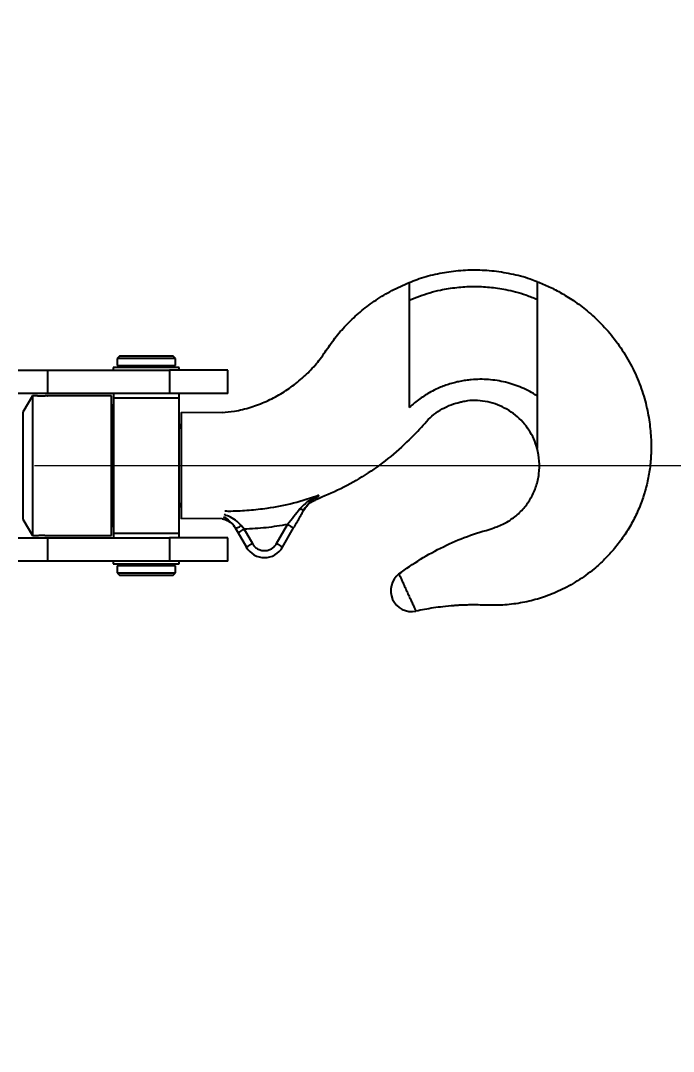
# Model space of a CAD drawing. Header units: centimetres. Extents: x 470464 to 524273, y 49611 to 59074.
# Drawn here: x 505757.19 to 505785.25, y 50185.69 to 50229.98 of the extents above; entities that cross this region are included whole.
import ezdxf

# ---------------------------------------------------------------- set-up
doc = ezdxf.new("R2010")
doc.units = ezdxf.units.CM
doc.header["$MEASUREMENT"] = 0
doc.layers.add('A-ANNO-REVC-01', color=1, linetype='Continuous', lineweight=15, true_color=0xff0000, plot=False)
doc.layers.add('vinç', color=7, linetype='Continuous')
doc.styles.add('BARIŞ BABUR-3', font='arial.ttf')
doc.dimstyles.new('AAA_A4 BVS STANDART', dxfattribs={"dimscale": 12, "dimtxt": 1.8, "dimasz": 1.6, "dimexe": 0.18, "dimexo": 0.0625, "dimgap": 0.09, "dimtad": 1, "dimtoh": 1, "dimdec": 0, "dimzin": 9, "dimdsep": 46, "dimtxsty": 'BARIŞ BABUR-3', "dimcen": 0.09, "dimclrd": 1, "dimclre": 1, "dimclrt": 2, "dimadec": 0, "dimazin": 0, "dimtfac": 1, "dimtdec": 0, "dimtofl": 0, "dimtmove": 0, "dimatfit": 3, "dimfxl": 1, "dimtolj": 1, "dimtzin": 0, "dimlwd": 9, "dimlwe": 9, "dimarcsym": 0})

# ---------------------------------------------------------------- blocks, each defined once
blk = doc.blocks.new('*D249')
at = {"layer": 'A-ANNO-REVC-01', "color": 1, "lineweight": 9, "transparency": 16777216}
for p, q in [((505595.928, 58147.11), (505917.174, 58147.11)), ((505915.734, 50109.91), (505915.734, 58134.31)), ((505595.928, 50097.11), (505917.174, 50097.11))]:
    blk.add_line(p, q, dxfattribs=at)
at = {"layer": 'A-ANNO-REVC-01', "color": 1, "transparency": 16777216}
for points in [[(505917.868, 58134.31), (505913.601, 58134.31), (505915.734, 58147.11)], [(505913.601, 50109.91), (505917.868, 50109.91), (505915.734, 50097.11)]]:
    blk.add_solid(points, dxfattribs=at)
at = {"layer": 'Defpoints', "color": 0, "transparency": 16777216}
for p in [(505595.428, 58147.11), (505915.734, 58147.11), (505595.428, 50097.11)]:
    blk.add_point(p, dxfattribs=at)
at = {"layer": 'A-ANNO-REVC-01', "color": 2, "transparency": 16777216, "insert": (505906.243, 54122.11), "char_height": 14.4, "attachment_point": 5, "rotation": 90, "style": 'BARIŞ BABUR-3'}
blk.add_mtext('\\A1;YÜRÜME YOLU BOYU : 8050', dxfattribs=at)
blk = doc.blocks.new('*D251')
at = {"layer": 'A-ANNO-REVC-01', "color": 1, "lineweight": 9, "transparency": 16777216}
for p, q in [((505757.792, 50210.86), (505885.137, 50210.86)), ((505883.697, 50198.06), (505883.697, 50109.91)), ((505595.928, 50097.11), (505885.137, 50097.11))]:
    blk.add_line(p, q, dxfattribs=at)
at = {"layer": 'A-ANNO-REVC-01', "color": 1, "transparency": 16777216}
for points in [[(505885.831, 50198.06), (505881.564, 50198.06), (505883.697, 50210.86)], [(505881.564, 50109.91), (505885.831, 50109.91), (505883.697, 50097.11)]]:
    blk.add_solid(points, dxfattribs=at)
at = {"layer": 'Defpoints', "color": 0, "transparency": 16777216}
for p in [(505757.292, 50210.86), (505595.428, 50097.11), (505883.697, 50097.11)]:
    blk.add_point(p, dxfattribs=at)
at = {"layer": 'A-ANNO-REVC-01', "color": 2, "transparency": 16777216, "insert": (505875.748, 50153.985), "char_height": 14.4, "attachment_point": 5, "rotation": 90, "style": 'BARIŞ BABUR-3'}
blk.add_mtext('\\A1;114', dxfattribs=at)
blk = doc.blocks.new('*D252')
at = {"layer": 'A-ANNO-REVC-01', "color": 1, "lineweight": 9, "transparency": 16777216}
for p, q in [((505757.792, 58002.66), (505885.137, 58002.66)), ((505883.697, 50223.66), (505883.697, 57989.86)), ((505757.792, 50210.86), (505885.137, 50210.86))]:
    blk.add_line(p, q, dxfattribs=at)
at = {"layer": 'A-ANNO-REVC-01', "color": 1, "transparency": 16777216}
for points in [[(505885.831, 57989.86), (505881.564, 57989.86), (505883.697, 58002.66)], [(505881.564, 50223.66), (505885.831, 50223.66), (505883.697, 50210.86)]]:
    blk.add_solid(points, dxfattribs=at)
at = {"layer": 'Defpoints', "color": 0, "transparency": 16777216}
for p in [(505757.292, 58002.66), (505883.697, 58002.66), (505757.292, 50210.86)]:
    blk.add_point(p, dxfattribs=at)
at = {"layer": 'A-ANNO-REVC-01', "color": 2, "transparency": 16777216, "insert": (505874.112, 54115.56), "char_height": 14.4, "attachment_point": 5, "rotation": 90, "style": 'BARIŞ BABUR-3'}
blk.add_mtext('\\A1;KANCA GEZME MESAFESİ: 7792', dxfattribs=at)
blk = doc.blocks.new('tdfsdyutydstmfktnfchjtdhasr')
at = {"color": 2, "linetype": 'Continuous', "lineweight": 25}
for p, q in [((406498.089, 69066.449), (406498.089, 69067.699)), ((406499.089, 69067.699), (406499.089, 69066.449)), ((406499.889, 69067.499), (406499.189, 69067.095)), ((406502.189, 69067.499), (406499.889, 69067.499)), ((406504.489, 69067.499), (406502.189, 69067.499)), ((406505.189, 69067.095), (406504.489, 69067.499)), ((406505.289, 69066.449), (406505.289, 69067.699)), ((406506.289, 69067.699), (406506.289, 69066.449)), ((406502.189, 69067.095), (406499.189, 69067.095)), ((406499.189, 69067.095), (406499.189, 69066.946)), ((406505.189, 69067.095), (406502.189, 69067.095)), ((406505.189, 69066.946), (406505.189, 69067.095)), ((406499.089, 69066.449), (406498.089, 69066.449)), ((406498.089, 69061.199), (406498.089, 69066.449)), ((406499.089, 69066.449), (406499.089, 69061.199)), ((406499.189, 69066.452), (406499.189, 69063.699)), ((406505.189, 69063.699), (406505.189, 69066.452)), ((406506.289, 69066.449), (406505.289, 69066.449)), ((406505.289, 69061.199), (406505.289, 69066.449)), ((406506.289, 69066.449), (406506.289, 69061.199)), ((406497.589, 69063.449), (406497.489, 69063.349)), ((406497.589, 69063.449), (406497.589, 69060.949)), ((406497.889, 69063.449), (406497.589, 69063.449)), ((406497.889, 69060.949), (406497.889, 69063.449)), ((406497.969, 69063.616), (406497.969, 69060.782)), ((406498.089, 69063.616), (406497.969, 69063.616)), ((406499.089, 69063.599), (406499.289, 69063.599)), ((406499.189, 69063.699), (406502.189, 69063.699)), ((406499.289, 69063.599), (406499.289, 69060.799)), ((406499.289, 69063.599), (406505.089, 69063.599)), ((406499.589, 69063.699), (406499.589, 69063.659)), ((406504.789, 69063.659), (406499.589, 69063.659)), ((406502.189, 69063.699), (406505.189, 69063.699)), ((406504.789, 69063.659), (406504.789, 69063.699)), ((406505.089, 69060.799), (406505.089, 69063.599)), ((406505.089, 69063.599), (406505.289, 69063.599)), ((406506.409, 69063.616), (406506.289, 69063.616)), ((406506.409, 69060.782), (406506.409, 69063.616)), ((406506.489, 69063.449), (406506.489, 69060.949)), ((406506.789, 69063.449), (406506.489, 69063.449)), ((406506.789, 69060.949), (406506.789, 69063.449)), ((406506.889, 69063.349), (406506.789, 69063.449)), ((406497.489, 69063.349), (406497.489, 69061.049)), ((406497.969, 69063.349), (406497.889, 69063.349)), ((406506.489, 69063.349), (406506.409, 69063.349)), ((406506.889, 69061.049), (406506.889, 69063.349)), ((406499.089, 69061.199), (406498.089, 69061.199)), ((406498.089, 69058.699), (406498.089, 69061.199)), ((406499.089, 69058.699), (406499.089, 69061.199)), ((406506.289, 69061.199), (406505.289, 69061.199)), ((406505.289, 69058.699), (406505.289, 69061.199)), ((406506.289, 69058.699), (406506.289, 69061.199)), ((406497.489, 69061.049), (406497.589, 69060.949)), ((406497.589, 69060.949), (406497.889, 69060.949)), ((406497.889, 69061.049), (406497.969, 69061.049)), ((406497.969, 69060.782), (406498.089, 69060.782)), ((406499.289, 69060.799), (406499.089, 69060.799)), ((406505.089, 69060.799), (406499.289, 69060.799)), ((406505.289, 69060.799), (406505.089, 69060.799)), ((406506.289, 69060.782), (406506.409, 69060.782)), ((406506.409, 69061.049), (406506.489, 69061.049)), ((406506.489, 69060.949), (406506.789, 69060.949)), ((406506.789, 69060.949), (406506.889, 69061.049)), ((406498.089, 69058.699), (406499.089, 69058.699)), ((406505.289, 69058.699), (406506.289, 69058.699)), ((406499.306, 69058.254), (406498.689, 69057.898)), ((406499.516, 69058.376), (406499.306, 69058.254)), ((406499.456, 69057.994), (406499.613, 69058.114)), ((406499.456, 69057.994), (406498.839, 69057.639)), ((406498.689, 69056.34), (406499.512, 69055.864)), ((406498.839, 69056.599), (406499.662, 69056.124)), ((406504.931, 69048.625), (406504.919, 69048.69))]:
    blk.add_line(p, q, dxfattribs=at)
at = {"color": 2, "linetype": 'Continuous', "lineweight": 25, "flags": 128}
for points in [[(406498.689, 69057.898), (406498.692, 69057.893), (406498.701, 69057.879), (406498.715, 69057.855), (406498.733, 69057.822), (406498.756, 69057.783), (406498.782, 69057.738), (406498.81, 69057.689), (406498.839, 69057.639)], [(406498.839, 69056.599), (406498.81, 69056.549), (406498.782, 69056.5), (406498.756, 69056.455), (406498.733, 69056.416), (406498.715, 69056.383), (406498.701, 69056.359), (406498.692, 69056.345), (406498.689, 69056.34)]]:
    blk.add_lwpolyline(points, dxfattribs=at)
at = {"color": 2, "linetype": 'Continuous', "lineweight": 25}
for centre, radius, start, end in [((406499.649, 69063.659), 0.06, 180, 270), ((406504.729, 69063.659), 0.06, 270, 360), ((406500.389, 69060.999), 0.3, 270, 318.1897), ((406503.989, 69060.999), 0.3, 221.8103, 270), ((406499.139, 69057.119), 0.9, 120, 240), ((406496.821, 69050.79), 0.902, 37.5914, 191.6654)]:
    blk.add_arc(centre, radius, start, end, dxfattribs=at)
for points, knots in [([(406499.189, 69066.946), (406499.189, 69066.947), (406499.189, 69066.95), (406499.191, 69066.927), (406499.194, 69066.879), (406499.198, 69066.809), (406499.2, 69066.745), (406499.2, 69066.708), (406499.2, 69066.699)], [0, 0, 0, 0, 0.073029, 0.286889, 0.501024, 0.715805, 0.930606, 1, 1, 1, 1]), ([(406505.179, 69066.699), (406505.179, 69066.727), (406505.18, 69066.783), (406505.183, 69066.858), (406505.186, 69066.914), (406505.189, 69066.946), (406505.189, 69066.946), (406505.189, 69066.946)], [0, 0, 0, 0, 0.214331, 0.428641, 0.643425, 0.858508, 1, 1, 1, 1]), ([(406499.2, 69066.699), (406499.199, 69066.671), (406499.199, 69066.615), (406499.196, 69066.54), (406499.192, 69066.484), (406499.189, 69066.452), (406499.189, 69066.452), (406499.189, 69066.452)], [0, 0, 0, 0, 0.214331, 0.428641, 0.643425, 0.858508, 1, 1, 1, 1]), ([(406505.189, 69066.452), (406505.189, 69066.451), (406505.189, 69066.448), (406505.187, 69066.471), (406505.184, 69066.519), (406505.18, 69066.589), (406505.179, 69066.653), (406505.179, 69066.69), (406505.179, 69066.699)], [0, 0, 0, 0, 0.073029, 0.286889, 0.501024, 0.715805, 0.930606, 1, 1, 1, 1]), ([(406502.189, 69060.699), (406502.068, 69060.699), (406501.821, 69060.699), (406501.46, 69060.699), (406501.105, 69060.699), (406500.777, 69060.699), (406500.47, 69060.699), (406500.232, 69060.699), (406500.063, 69060.699), (406499.962, 69060.699), (406499.915, 69060.699), (406499.92, 69060.699), (406499.922, 69060.699)], [0, 0, 0, 0, 0.106313, 0.215691, 0.32651, 0.440344, 0.557, 0.677228, 0.770341, 0.866105, 0.959242, 1, 1, 1, 1]), ([(406504.456, 69060.699), (406504.457, 69060.699), (406504.462, 69060.699), (406504.404, 69060.699), (406504.289, 69060.699), (406504.121, 69060.699), (406503.895, 69060.699), (406503.594, 69060.699), (406503.236, 69060.699), (406502.839, 69060.699), (406502.489, 69060.699), (406502.269, 69060.699), (406502.189, 69060.699)], [0, 0, 0, 0, 0.049839, 0.148432, 0.250329, 0.342669, 0.437403, 0.560556, 0.687204, 0.807211, 0.930503, 1, 1, 1, 1]), ([(406499.997, 69058.884), (406499.98, 69058.854), (406499.914, 69058.741), (406499.797, 69058.599), (406499.648, 69058.46), (406499.559, 69058.404), (406499.516, 69058.376)], [0, 0, 0, 0, 0.154002, 0.592176, 0.799442, 1, 1, 1, 1]), ([(406499.613, 69058.114), (406499.694, 69058.192), (406499.862, 69058.353), (406500.004, 69058.617), (406500.068, 69058.791), (406500.093, 69058.857)], [0, 0, 0, 0, 0.367668, 0.760497, 1, 1, 1, 1]), ([(406499.912, 69058.93), (406499.907, 69058.909), (406499.893, 69058.843), (406499.851, 69058.743), (406499.793, 69058.638), (406499.732, 69058.553), (406499.688, 69058.502), (406499.672, 69058.487), (406499.669, 69058.484)], [0, 0, 0, 0, 0.093239, 0.2878914, 0.4898476, 0.7070999, 0.9475188, 1, 1, 1, 1]), ([(406500.243, 69058.816), (406500.242, 69058.73), (406500.237, 69058.383), (406500.274, 69057.778), (406500.374, 69056.878), (406500.567, 69055.867), (406500.805, 69055.138), (406500.924, 69054.776)], [0, 0, 0, 0, 0.062637, 0.252155, 0.441285, 0.722661, 1, 1, 1, 1]), ([(406504.473, 69058.935), (406504.489, 69058.761), (406504.528, 69058.345), (406504.691, 69057.71), (406504.94, 69057.041), (406505.264, 69056.415), (406505.655, 69055.833), (406506.114, 69055.3), (406506.634, 69054.815), (406507.229, 69054.411), (406507.818, 69053.986), (406508.362, 69053.49), (406508.866, 69052.939), (406509.322, 69052.324), (406509.732, 69051.645), (406509.946, 69051.151), (406510.055, 69050.899)], [0, 0, 0, 0, 0.052108, 0.124196, 0.194802, 0.26452, 0.333883, 0.403411, 0.473656, 0.545211, 0.617496, 0.690284, 0.764171, 0.839835, 0.918092, 1, 1, 1, 1]), ([(406499.306, 69058.254), (406499.308, 69058.25), (406499.312, 69058.243), (406499.347, 69058.182), (406499.397, 69058.097), (406499.436, 69058.029), (406499.456, 69057.994)], [0, 0, 0, 0, 0.249999, 0.499998, 0.749999, 1, 1, 1, 1]), ([(406499.516, 69058.376), (406499.513, 69058.368), (406499.507, 69058.353), (406499.53, 69058.283), (406499.566, 69058.2), (406499.597, 69058.143), (406499.613, 69058.114)], [0, 0, 0, 0, 0.279659, 0.559316, 0.779657, 1, 1, 1, 1]), ([(406499.516, 69058.376), (406499.561, 69058.403), (406499.616, 69058.436), (406499.66, 69058.477), (406499.668, 69058.485)], [0, 0, 0, 0, 0.806942, 1, 1, 1, 1]), ([(406498.839, 69057.639), (406498.797, 69057.61), (406498.71, 69057.55), (406498.614, 69057.422), (406498.553, 69057.275), (406498.533, 69057.119), (406498.553, 69056.963), (406498.614, 69056.816), (406498.71, 69056.688), (406498.797, 69056.629), (406498.839, 69056.599)], [0, 0, 0, 0, 0.122833, 0.25, 0.377167, 0.5, 0.622833, 0.75, 0.877167, 1, 1, 1, 1]), ([(406499.662, 69056.124), (406499.611, 69056.431), (406499.507, 69057.05), (406499.473, 69057.678), (406499.456, 69057.994)], [0, 0, 0, 0, 0.494753, 1, 1, 1, 1]), ([(406499.662, 69056.124), (406499.643, 69056.09), (406499.604, 69056.022), (406499.554, 69055.936), (406499.519, 69055.876), (406499.515, 69055.868), (406499.512, 69055.864)], [0, 0, 0, 0, 0.250001, 0.500002, 0.750001, 1, 1, 1, 1]), ([(406499.512, 69055.864), (406499.66, 69055.779), (406499.954, 69055.609), (406500.223, 69055.454), (406500.357, 69055.377)], [0, 0, 0, 0, 0.501323, 1, 1, 1, 1]), ([(406500.332, 69055.593), (406500.224, 69055.679), (406500.009, 69055.85), (406499.778, 69056.033), (406499.662, 69056.124)], [0, 0, 0, 0, 0.497978, 1, 1, 1, 1]), ([(406500.332, 69055.593), (406500.325, 69055.569), (406500.312, 69055.519), (406500.311, 69055.455), (406500.325, 69055.404), (406500.346, 69055.386), (406500.357, 69055.377)], [0, 0, 0, 0, 0.2499993, 0.499996, 0.7499931, 1, 1, 1, 1]), ([(406500.323, 69055.396), (406500.408, 69055.337), (406500.578, 69055.218), (406500.669, 69055.031), (406500.714, 69054.938)], [0, 0, 0, 0, 0.5, 1, 1, 1, 1]), ([(406500.924, 69054.776), (406500.843, 69054.93), (406500.724, 69055.158), (406500.518, 69055.426), (406500.393, 69055.538), (406500.332, 69055.593)], [0, 0, 0, 0, 0.512082, 0.759745, 1, 1, 1, 1]), ([(406500.357, 69055.377), (406500.415, 69055.338), (406500.535, 69055.26), (406500.732, 69055.064), (406500.846, 69054.892), (406500.924, 69054.776)], [0, 0, 0, 0, 0.2384906, 0.4850993, 1, 1, 1, 1]), ([(406503.296, 69050.899), (406503.022, 69051.197), (406502.475, 69051.791), (406501.779, 69052.782), (406501.175, 69053.827), (406500.868, 69054.567), (406500.714, 69054.938)], [0, 0, 0, 0, 0.251608, 0.501703, 0.750962, 1, 1, 1, 1]), ([(406500.924, 69054.776), (406500.891, 69054.802), (406500.825, 69054.854), (406500.739, 69054.919), (406500.724, 69054.93), (406500.714, 69054.938)], [0, 0, 0, 0, 0.2433577, 0.4921752, 1, 1, 1, 1]), ([(406497.536, 69051.34), (406497.53, 69051.338), (406497.519, 69051.333), (406497.431, 69051.293), (406497.304, 69051.234), (406497.14, 69051.159), (406496.95, 69051.072), (406496.741, 69050.976), (406496.527, 69050.878), (406496.399, 69050.82), (406496.335, 69050.79)], [0, 0, 0, 0, 0.128776, 0.256649, 0.379426, 0.498154, 0.620711, 0.746392, 0.873112, 1, 1, 1, 1]), ([(406497.536, 69051.34), (406497.753, 69051.035), (406498.187, 69050.424), (406498.72, 69049.435), (406499.178, 69048.407), (406499.428, 69047.508), (406499.68, 69046.809), (406499.981, 69046.351), (406500.355, 69045.96), (406500.799, 69045.648), (406501.299, 69045.426), (406501.836, 69045.304), (406502.39, 69045.284), (406502.749, 69045.361), (406502.928, 69045.399)], [0, 0, 0, 0, 0.126973, 0.253665, 0.380361, 0.507344, 0.569858, 0.631118, 0.691739, 0.752417, 0.813851, 0.875907, 0.938071, 1, 1, 1, 1]), ([(406496.335, 69050.79), (406496.277, 69050.764), (406496.162, 69050.711), (406496.037, 69050.654), (406495.953, 69050.615), (406495.942, 69050.61), (406495.937, 69050.608)], [0, 0, 0, 0, 0.25273, 0.500714, 0.745609, 1, 1, 1, 1]), ([(406510.094, 69045.399), (406510.024, 69045.226), (406509.878, 69044.863), (406509.592, 69044.315), (406509.228, 69043.74), (406508.77, 69043.145), (406508.205, 69042.549), (406507.53, 69041.983), (406506.763, 69041.481), (406505.937, 69041.074), (406505.097, 69040.779), (406504.28, 69040.595), (406503.512, 69040.505), (406502.803, 69040.492), (406502.143, 69040.536), (406501.512, 69040.646), (406500.893, 69040.814), (406500.285, 69041.042), (406499.7, 69041.331), (406499.146, 69041.672), (406498.633, 69042.061), (406498.167, 69042.488), (406497.688, 69043.015), (406497.23, 69043.646), (406496.828, 69044.379), (406496.534, 69045.108), (406496.329, 69045.846), (406496.212, 69046.584), (406496.177, 69047.314), (406496.21, 69047.896), (406496.206, 69048.318), (406496.198, 69048.579), (406496.187, 69048.789), (406496.168, 69049.075), (406496.134, 69049.43), (406496.078, 69049.851), (406496.014, 69050.238), (406495.963, 69050.486), (406495.937, 69050.608)], [0, 0, 0, 0, 0.024162, 0.050625, 0.079821, 0.112137, 0.147613, 0.18585, 0.225888, 0.266045, 0.304681, 0.340831, 0.374132, 0.404596, 0.432478, 0.459608, 0.48731, 0.515343, 0.543521, 0.57163, 0.599429, 0.626709, 0.653271, 0.691431, 0.727411, 0.761193, 0.792909, 0.82628, 0.85765, 0.887283, 0.901743, 0.912241, 0.921049, 0.928869, 0.949331, 0.967203, 0.983865, 1, 1, 1, 1]), ([(406503.297, 69050.9), (406503.372, 69050.824), (406503.546, 69050.647), (406503.834, 69050.377), (406504.172, 69050.093), (406504.461, 69049.756), (406504.687, 69049.388), (406504.851, 69049.013), (406504.909, 69048.748), (406504.935, 69048.626)], [0, 0, 0, 0, 0.115601, 0.270073, 0.420724, 0.568075, 0.717696, 0.870092, 1, 1, 1, 1]), ([(406507.143, 69050.899), (406506.067, 69050.899), (406505.585, 69050.899), (406505.052, 69050.899), (406504.776, 69050.899), (406504.689, 69050.899)], [0, 0, 0, 0, 0.498825, 0.841858, 1, 1, 1, 1]), ([(406505.189, 69045.399), (406505.253, 69045.504), (406505.382, 69045.715), (406505.54, 69046.049), (406505.673, 69046.397), (406505.776, 69046.755), (406505.85, 69047.121), (406505.893, 69047.49), (406505.906, 69047.861), (406505.89, 69048.189), (406505.856, 69048.476), (406505.814, 69048.72), (406505.757, 69048.965), (406505.688, 69049.204), (406505.605, 69049.437), (406505.499, 69049.694), (406505.37, 69049.955), (406505.218, 69050.217), (406505.06, 69050.451), (406504.886, 69050.68), (406504.756, 69050.825), (406504.689, 69050.899)], [0, 0, 0, 0, 0.0618368, 0.1249594, 0.18642, 0.2498408, 0.3125977, 0.3748777, 0.4371002, 0.4996888, 0.5407925, 0.5824989, 0.6248132, 0.6675437, 0.7079679, 0.7495756, 0.8074117, 0.8548845, 0.9020331, 0.9496328, 1, 1, 1, 1]), ([(406509.296, 69050.899), (406509.21, 69050.899), (406509.031, 69050.899), (406508.765, 69050.899), (406508.491, 69050.899), (406508.143, 69050.899), (406507.689, 69050.899), (406507.333, 69050.899), (406507.143, 69050.899)], [0, 0, 0, 0, 0.120073, 0.24913, 0.368421, 0.499937, 0.73232, 1, 1, 1, 1]), ([(406510.055, 69050.899), (406510.054, 69050.899), (406510.053, 69050.899), (406510.045, 69050.899), (406510.035, 69050.899), (406510.027, 69050.899), (406510.015, 69050.899), (406509.979, 69050.899), (406509.932, 69050.899), (406509.859, 69050.899), (406509.767, 69050.899), (406509.663, 69050.899), (406509.55, 69050.899), (406509.425, 69050.899), (406509.339, 69050.899), (406509.296, 69050.899)], [0, 0, 0, 0, 0.1371, 0.285135, 0.358829, 0.436885, 0.504576, 0.53737, 0.567451, 0.629463, 0.691247, 0.753118, 0.836336, 0.917464, 1, 1, 1, 1]), ([(406509.296, 69050.899), (406509.357, 69050.754), (406509.48, 69050.461), (406509.626, 69050.01), (406509.76, 69049.476), (406509.86, 69048.857), (406509.894, 69048.269), (406509.886, 69047.798), (406509.861, 69047.446), (406509.819, 69047.094), (406509.754, 69046.721), (406509.66, 69046.314), (406509.525, 69045.863), (406509.404, 69045.559), (406509.34, 69045.399)], [0, 0, 0, 0, 0.0834642, 0.1683545, 0.250992, 0.3757458, 0.5001396, 0.5627745, 0.6255029, 0.6871822, 0.7506497, 0.8263177, 0.908875, 1, 1, 1, 1]), ([(406510.084, 69045.403), (406510.125, 69045.503), (406510.273, 69045.864), (406510.436, 69046.518), (406510.568, 69047.347), (406510.603, 69048.175), (406510.553, 69048.989), (406510.412, 69049.786), (406510.243, 69050.425), (406510.092, 69050.784), (406510.045, 69050.895)], [0, 0, 0, 0, 0.057283, 0.20846, 0.357798, 0.50462, 0.648998, 0.792279, 0.935707, 1, 1, 1, 1]), ([(406502.928, 69045.399), (406503.067, 69045.443), (406503.344, 69045.532), (406503.725, 69045.744), (406504.071, 69046.009), (406504.372, 69046.329), (406504.624, 69046.694), (406504.816, 69047.095), (406504.941, 69047.522), (406504.995, 69047.96), (406504.993, 69048.332), (406504.947, 69048.55), (406504.931, 69048.625)], [0, 0, 0, 0, 0.104542, 0.208023, 0.311646, 0.416446, 0.522349, 0.628568, 0.734744, 0.840413, 0.944929, 1, 1, 1, 1]), ([(406505.189, 69045.399), (406505.12, 69045.399), (406504.981, 69045.399), (406504.803, 69045.399), (406504.662, 69045.399), (406504.562, 69045.399), (406504.459, 69045.399), (406504.326, 69045.399), (406504.164, 69045.399), (406503.983, 69045.399), (406503.812, 69045.399), (406503.634, 69045.399), (406503.481, 69045.399), (406503.323, 69045.399), (406503.197, 69045.399), (406503.107, 69045.399), (406503.047, 69045.399), (406502.99, 69045.399), (406502.94, 69045.399), (406502.932, 69045.399), (406502.928, 69045.399)], [0, 0, 0, 0, 0.062416, 0.125282, 0.15508, 0.188031, 0.216245, 0.250909, 0.313267, 0.375757, 0.438479, 0.500513, 0.583923, 0.666222, 0.749883, 0.795796, 0.837257, 0.874987, 0.937179, 1, 1, 1, 1]), ([(406506.809, 69045.399), (406506.28, 69045.399), (406506.194, 69045.399), (406506.072, 69045.399), (406505.959, 69045.399), (406505.854, 69045.399), (406505.731, 69045.399), (406505.611, 69045.399), (406505.477, 69045.399), (406505.342, 69045.399), (406505.239, 69045.399), (406505.189, 69045.399)], [0, 0, 0, 0, 0.1116868, 0.2171717, 0.3166122, 0.4101884, 0.4981766, 0.6497147, 0.7496141, 0.8800688, 1, 1, 1, 1]), ([(406509.34, 69045.399), (406509.259, 69045.399), (406509.094, 69045.399), (406508.85, 69045.399), (406508.602, 69045.399), (406508.342, 69045.399), (406508.057, 69045.399), (406507.749, 69045.399), (406507.418, 69045.399), (406507.103, 69045.399), (406506.898, 69045.399), (406506.809, 69045.399)], [0, 0, 0, 0, 0.097306, 0.196555, 0.293266, 0.389909, 0.501068, 0.625745, 0.750017, 0.891626, 1, 1, 1, 1]), ([(406510.094, 69045.399), (406510.09, 69045.399), (406510.084, 69045.399), (406510.047, 69045.399), (406509.999, 69045.399), (406509.885, 69045.399), (406509.778, 69045.399), (406509.663, 69045.399), (406509.534, 69045.399), (406509.409, 69045.399), (406509.34, 69045.399)], [0, 0, 0, 0, 0.248707, 0.32686, 0.497524, 0.623434, 0.748597, 0.77017, 0.874321, 1, 1, 1, 1])]:
    blk.add_open_spline(points, degree=3, knots=knots, dxfattribs=at)
at = {"layer": 'vinç', "color": 2}
for p, q in [((406499.912, 69058.93), (406499.92, 69060.699)), ((406504.473, 69058.935), (406504.456, 69060.699))]:
    blk.add_line(p, q, dxfattribs=at)

msp = doc.modelspace()

# ---------------------------------------------------------------- block references
at = {"layer": 'vinç', "color": 2, "rotation": 90}
msp.add_blockref('tdfsdyutydstmfktnfchjtdhasr', (574824.791, -356291.33), dxfattribs=at)

# ---------------------------------------------------------------- dimensions: what is measured, and where the dimension line sits
at = {"layer": 'A-ANNO-REVC-01', "color": 6}
for base, p1, p2, text, override, picture, middle in [((505915.734, 58147.11), (505595.428, 50097.11), (505595.428, 58147.11), 'YÜRÜME YOLU BOYU : <>', {"dimscale": 8, "dimtxsty": 'BARIŞ BABUR-3'}, '*D249', (505915.734, 54122.11)), ((505883.697, 58002.66), (505757.292, 50210.86), (505757.292, 58002.66), 'KANCA GEZME MESAFESİ: <>', {"dimscale": 8}, '*D252', (505883.697, 54115.56))]:
    dim = msp.add_linear_dim(base=base, p1=p1, p2=p2, angle=90, text=text, dimstyle='AAA_A4 BVS STANDART', override=override, dxfattribs=at)
    dim.commit()
    dim.dimension.update_dxf_attribs({"geometry": picture, "text_midpoint": middle, "dimtype": 160})
dim = msp.add_linear_dim(base=(505883.697, 50097.11), p1=(505757.292, 50210.86), p2=(505595.428, 50097.11), angle=90, dimstyle='AAA_A4 BVS STANDART', override={"dimscale": 8}, dxfattribs=at)
dim.commit()
dim.dimension.update_dxf_attribs({"geometry": '*D251', "text_midpoint": (505875.748, 50153.985)})

doc.saveas('drawing.dxf')
